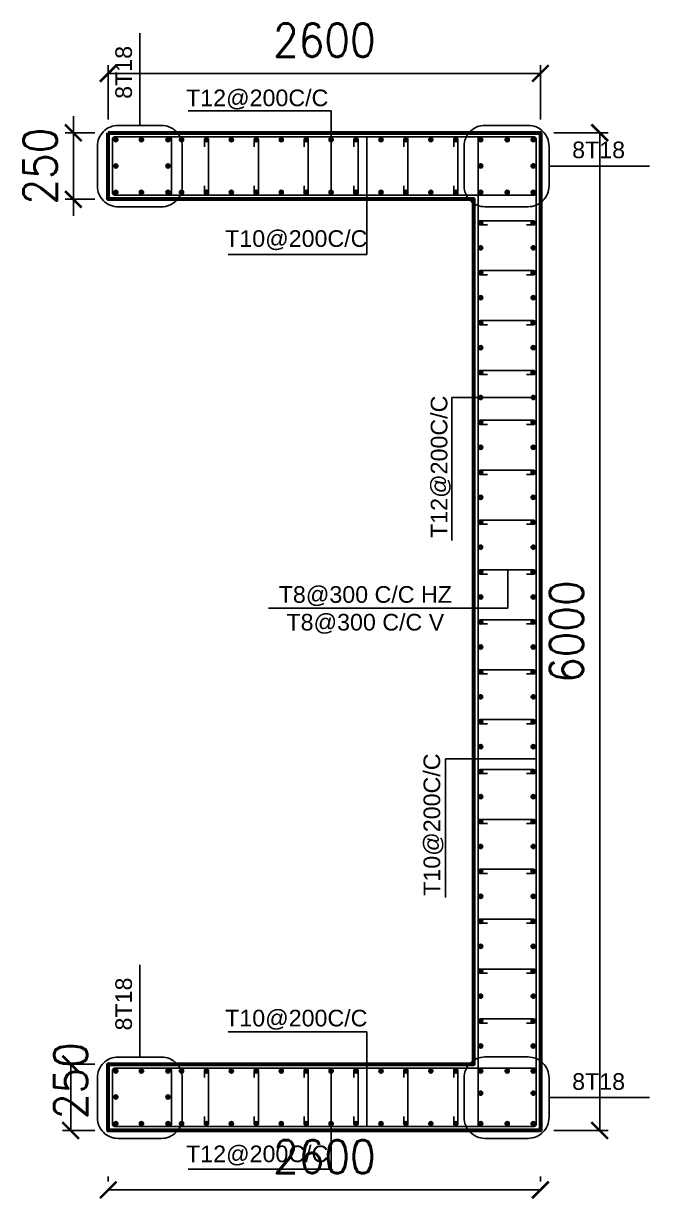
# Model space of a CAD drawing. Header units: millimetres. Extents: x -967280 to 3852, y 2833 to 1955156.
# Drawn here: x -398156 to -395533, y 466914 to 471837 of the extents above; entities that cross this region are included whole.
import ezdxf

# ---------------------------------------------------------------- set-up
doc = ezdxf.new("R2010")
doc.units = ezdxf.units.MM
doc.header["$LTSCALE"] = 1000
doc.header["$PDMODE"] = 35
doc.header["$PDSIZE"] = 25
for name, color, linetype in [('A-WALL-LOW', 4, 'Continuous'), ('BARS', 1, 'Continuous'), ('S -Beams', 2, 'Continuous'), ('ST-STEEL', 4, 'Continuous'), ('ST-TEXT', 3, 'Continuous')]:
    doc.layers.add(name, color=color, linetype=linetype)
doc.layers.add('ST-001-COL-SEC', color=6, linetype='Continuous', lineweight=60)
doc.styles.add('DIM 1', font='arial.ttf', dxfattribs={"width": 0.8})
doc.styles.add('STRECTURAL', font='arial.ttf')
doc.styles.add('TUNELNO', font='romans.shx', dxfattribs={"width": 0.9})
doc.styles.add('TXT DIM 25', font='arial.ttf')
doc.dimstyles.new('50', dxfattribs={"dimscale": 0.666667, "dimtxt": 0.5, "dimasz": 0.12, "dimexe": 0.1, "dimexo": 0.08, "dimgap": 0.15, "dimtad": 1, "dimlfac": 0.4, "dimzin": 4, "dimdsep": 46, "dimtxsty": 'DIM 1', "dimblk": 'ARCHTICK', "dimcen": 0.09, "dimdle": 0.1, "dimclrd": 1, "dimclre": 252, "dimclrt": 2, "dimadec": 0, "dimazin": 0, "dimtfac": 1, "dimtix": 1, "dimtmove": 0, "dimatfit": 3, "dimfxl": 33, "dimtolj": 1, "dimtzin": 0, "dimarcsym": 0})
doc.dimstyles.new('Copy(2) of DSEC', dxfattribs={"dimtxt": 200, "dimasz": 100, "dimexe": 50, "dimexo": 80, "dimgap": 100, "dimtad": 1, "dimdec": 0, "dimrnd": 5, "dimzin": 0, "dimdsep": 46, "dimtxsty": 'TUNELNO', "dimblk": 'ARCHTICK', "dimcen": 0.09, "dimclrd": 1, "dimclre": 1, "dimclrt": 3, "dimadec": 0, "dimazin": 0, "dimtfac": 0.78125, "dimtdec": 0, "dimtix": 1, "dimtmove": 2, "dimatfit": 3, "dimldrblk": 'ARCHTICK', "dimfxl": 1, "dimtolj": 1, "dimtzin": 0, "dimarcsym": 0})
doc.dimstyles.new('ST- DIM1-25', dxfattribs={"dimscale": 0.025, "dimtxt": 1000, "dimasz": 1000, "dimexe": 1000, "dimexo": 1000, "dimgap": 0.5, "dimtad": 2, "dimdec": 0, "dimrnd": 5, "dimzin": 0, "dimdsep": 46, "dimtxsty": 'TXT DIM 25', "dimblk": 'ARCHTICK', "dimcen": 90, "dimdle": 1000, "dimclrd": 1, "dimclre": 1, "dimclrt": 3, "dimadec": 1, "dimazin": 0, "dimtfac": 1, "dimtdec": 0, "dimtofl": 0, "dimtmove": 0, "dimatfit": 3, "dimfxl": 1, "dimtolj": 1, "dimtzin": 0, "dimarcsym": 0})

# ---------------------------------------------------------------- blocks, each defined once
blk = doc.blocks.new('D25')
at = {"layer": 'BARS'}
h = blk.add_hatch(color=256, dxfattribs=at)
h.dxf.hatch_style = 1
edge = h.paths.add_edge_path()
edge.add_arc((0, 0), 12.5, 0, 360)
at = {"layer": 'BARS', "color": 1}
blk.add_circle((0, 0), 12.5, dxfattribs=at)
at = {"layer": 'Defpoints'}
for p, q in [((12.5, 0), (-12.5, 0)), ((0, -12.5), (0, 12.5))]:
    blk.add_line(p, q, dxfattribs=at)
at = {"layer": 'ST-STEEL'}
blk.add_circle((0, 0), 12.5, dxfattribs=at)
blk = doc.blocks.new('_ArchTick')
at = {"color": 0, "linetype": 'ByBlock', "const_width": 0.15}
blk.add_lwpolyline([(-0.5, -0.5), (0.5, 0.5)], dxfattribs=at)
blk = doc.blocks.new('*D66')
at = {"layer": 'Defpoints', "color": 0, "transparency": 16777216}
for p in [(551160.2, 1635439.3), (551160.2, 1629439.3), (551517.3, 1629439.3)]:
    blk.add_point(p, dxfattribs=at)
at = {"layer": 'S -Beams', "color": 1, "lineweight": -2, "transparency": 16777216}
for p, q in [((551240.2, 1635439.3), (551567.3, 1635439.3)), ((551517.3, 1635439.3), (551517.3, 1629439.3)), ((551240.2, 1629439.3), (551567.3, 1629439.3))]:
    blk.add_line(p, q, dxfattribs=at)
at = {"layer": 'S -Beams', "color": 1, "lineweight": -2, "transparency": 16777216, "xscale": 100, "yscale": 100, "zscale": 100}
for p, rotation in [((551517.3, 1635439.3), 90), ((551517.3, 1629439.3), 270)]:
    blk.add_blockref('_ArchTick', p, dxfattribs=dict(at, rotation=rotation))
at = {"layer": 'S -Beams', "color": 3, "transparency": 16777216, "insert": (551317.3, 1632439.3), "char_height": 200, "attachment_point": 5, "rotation": 90, "style": 'TUNELNO'}
blk.add_mtext('\\A1;6000', dxfattribs=at)
blk = doc.blocks.new('*D67')
at = {"layer": 'Defpoints', "color": 0, "transparency": 16777216}
for p in [(548560.2, 1629082.2), (551160.2, 1629082.2), (551160.2, 1629082.2)]:
    blk.add_point(p, dxfattribs=at)
at = {"layer": 'S -Beams', "color": 1, "lineweight": -2, "transparency": 16777216}
for p, q in [((548560.2, 1629162.2), (548560.2, 1629132.2)), ((551160.2, 1629162.2), (551160.2, 1629132.2)), ((548560.2, 1629082.2), (551160.2, 1629082.2))]:
    blk.add_line(p, q, dxfattribs=at)
at = {"layer": 'S -Beams', "color": 1, "lineweight": -2, "transparency": 16777216, "xscale": 100, "yscale": 100, "zscale": 100, "rotation": 180}
blk.add_blockref('_ArchTick', (548560.2, 1629082.2), dxfattribs=at)
at = {"layer": 'S -Beams', "color": 1, "lineweight": -2, "transparency": 16777216, "xscale": 100, "yscale": 100, "zscale": 100}
blk.add_blockref('_ArchTick', (551160.2, 1629082.2), dxfattribs=at)
at = {"layer": 'S -Beams', "color": 3, "transparency": 16777216, "insert": (549860.2, 1629282.2), "char_height": 200, "attachment_point": 5, "style": 'TUNELNO'}
blk.add_mtext('\\A1;2600', dxfattribs=at)
blk = doc.blocks.new('*D68')
at = {"layer": 'Defpoints', "color": 0, "transparency": 16777216}
for p in [(551160.2, 1635796.4), (548560.2, 1635439.3), (551160.2, 1635439.3)]:
    blk.add_point(p, dxfattribs=at)
at = {"layer": 'S -Beams', "color": 1, "lineweight": -2, "transparency": 16777216}
for p, q in [((548560.2, 1635519.3), (548560.2, 1635846.4)), ((551160.2, 1635519.3), (551160.2, 1635846.4)), ((548560.2, 1635796.4), (551160.2, 1635796.4))]:
    blk.add_line(p, q, dxfattribs=at)
at = {"layer": 'S -Beams', "color": 1, "lineweight": -2, "transparency": 16777216, "xscale": 100, "yscale": 100, "zscale": 100, "rotation": 180}
blk.add_blockref('_ArchTick', (548560.2, 1635796.4), dxfattribs=at)
at = {"layer": 'S -Beams', "color": 1, "lineweight": -2, "transparency": 16777216, "xscale": 100, "yscale": 100, "zscale": 100}
blk.add_blockref('_ArchTick', (551160.2, 1635796.4), dxfattribs=at)
at = {"layer": 'S -Beams', "color": 3, "transparency": 16777216, "insert": (549860.2, 1635996.4), "char_height": 200, "attachment_point": 5, "style": 'TUNELNO'}
blk.add_mtext('\\A1;2600', dxfattribs=at)
blk = doc.blocks.new('*D69')
at = {"layer": 'Defpoints', "color": 0, "transparency": 16777216}
for p in [(548334, 1629839.3), (548560.2, 1629839.3), (548560.2, 1629439.3)]:
    blk.add_point(p, dxfattribs=at)
at = {"layer": 'S -Beams', "color": 1, "lineweight": -2, "transparency": 16777216}
for p, q in [((548480.2, 1629839.3), (548284, 1629839.3)), ((548334, 1629439.3), (548334, 1629839.3)), ((548480.2, 1629439.3), (548284, 1629439.3))]:
    blk.add_line(p, q, dxfattribs=at)
at = {"layer": 'S -Beams', "color": 1, "lineweight": -2, "transparency": 16777216, "xscale": 100, "yscale": 100, "zscale": 100}
for p, rotation in [((548334, 1629839.3), 90), ((548334, 1629439.3), 270)]:
    blk.add_blockref('_ArchTick', p, dxfattribs=dict(at, rotation=rotation))
at = {"layer": 'S -Beams', "color": 3, "transparency": 16777216, "insert": (548334, 1629739.3), "char_height": 200, "attachment_point": 5, "rotation": 90, "style": 'TUNELNO'}
blk.add_mtext('\\A1;250', dxfattribs=at)
blk = doc.blocks.new('*D65')
at = {"layer": 'Defpoints', "color": 0, "transparency": 16777216}
for p in [(548560.2, 1635439.3), (548350, 1635039.3), (548560.2, 1635039.3)]:
    blk.add_point(p, dxfattribs=at)
at = {"layer": 'S -Beams', "color": 1, "lineweight": -2, "transparency": 16777216}
for p, q in [((548350, 1635439.3), (548350, 1635539.3)), ((548480.2, 1635439.3), (548300, 1635439.3)), ((548350, 1635439.3), (548350, 1635039.3)), ((548480.2, 1635039.3), (548300, 1635039.3)), ((548350, 1635039.3), (548350, 1634939.3))]:
    blk.add_line(p, q, dxfattribs=at)
at = {"layer": 'S -Beams', "color": 1, "lineweight": -2, "transparency": 16777216, "xscale": 100, "yscale": 100, "zscale": 100}
for p, rotation in [((548350, 1635439.3), 270), ((548350, 1635039.3), 90)]:
    blk.add_blockref('_ArchTick', p, dxfattribs=dict(at, rotation=rotation))
at = {"layer": 'S -Beams', "color": 3, "transparency": 16777216, "insert": (548150, 1635239.3), "char_height": 200, "attachment_point": 5, "rotation": 90, "style": 'TUNELNO'}
blk.add_mtext('\\A1;250', dxfattribs=at)
blk = doc.blocks.new('ST_WAll')
at = {"layer": 'A-WALL-LOW', "color": 1}
for points in [[(548619.3, 1634994.3), (548880.3, 1634994.3, 0.414214), (549005.3, 1635119.3), (549005.3, 1635358.6, 0.414214), (548880.3, 1635483.6), (548619.3, 1635483.6, 0.414214), (548494.3, 1635358.6), (548494.3, 1635119.3, 0.414214)], [(551087.2, 1634994.6), (550826.2, 1634994.6, -0.414214), (550701.2, 1635119.6), (550701.2, 1635358.9, -0.414214), (550826.2, 1635483.9), (551087.2, 1635483.9, -0.414214), (551212.2, 1635358.9), (551212.2, 1635119.6, -0.414214)], [(548619.3, 1629392), (548880.3, 1629392, 0.414214), (549005.3, 1629517), (549005.3, 1629756.3, 0.414214), (548880.3, 1629881.3), (548619.3, 1629881.3, 0.414214), (548494.3, 1629756.3), (548494.3, 1629517, 0.414214)], [(551087.2, 1629392.3), (550826.2, 1629392.3, -0.414214), (550701.2, 1629517.3), (550701.2, 1629756.6, -0.414214), (550826.2, 1629881.6), (551087.2, 1629881.6, -0.414214), (551212.2, 1629756.6), (551212.2, 1629517.3, -0.414214)]]:
    blk.add_lwpolyline(points, format="xyb", close=True, dxfattribs=at)
at = {"layer": 'ST-001-COL-SEC'}
blk.add_lwpolyline([(548560.2, 1635439.3), (551160.2, 1635439.3), (551160.2, 1629439.3), (548560.2, 1629439.3), (548560.2, 1629839.3), (550760.2, 1629839.3), (550760.2, 1635039.3), (548560.2, 1635039.3)], close=True, dxfattribs=at)
at = {"layer": 'ST-STEEL'}
for points in [[(548597.7, 1635414.3), (551122.7, 1635414.3, -0.414214), (551135.2, 1635401.8), (551135.2, 1635076.8, -0.414214), (551122.7, 1635064.3), (548597.7, 1635064.3, -0.414214), (548585.2, 1635076.8), (548585.2, 1635401.8, -0.414214)], [(548597.7, 1635064.3), (548927.2, 1635064.3, 0.414214), (548939.7, 1635076.8), (548939.7, 1635401.8, 0.414214), (548927.2, 1635414.3), (548597.7, 1635414.3, 0.414214), (548585.2, 1635401.8), (548585.2, 1635076.8, 0.414214)], [(551122.7, 1635414.3), (550797.7, 1635414.3, 0.414214), (550785.2, 1635401.8), (550785.2, 1629476.8, 0.414214), (550797.7, 1629464.3), (551122.7, 1629464.3, 0.414214), (551135.2, 1629476.8), (551135.2, 1635401.8, 0.414214)], [(548597.7, 1629464.3), (551122.7, 1629464.3, 0.414214), (551135.2, 1629476.8), (551135.2, 1629801.8, 0.414214), (551122.7, 1629814.3), (548597.7, 1629814.3, 0.414214), (548585.2, 1629801.8), (548585.2, 1629476.8, 0.414214)], [(548597.7, 1629814.3), (548927.2, 1629814.3, -0.414214), (548939.7, 1629801.8), (548939.7, 1629476.8, -0.414214), (548927.2, 1629464.3), (548597.7, 1629464.3, -0.414214), (548585.2, 1629476.8), (548585.2, 1629801.8, -0.414214)]]:
    blk.add_lwpolyline(points, format="xyb", close=True, dxfattribs=at)
for points in [[(549138.6, 1635120.1), (549138.6, 1635078, 1), (549163.6, 1635078), (549163.6, 1635397.5, 1), (549138.6, 1635397.5), (549138.6, 1635355.3)], [(549438.6, 1635120.1), (549438.6, 1635078, 1), (549463.6, 1635078), (549463.6, 1635397.5, 1), (549438.6, 1635397.5), (549438.6, 1635355.3)], [(549738.6, 1635120.1), (549738.6, 1635078, 1), (549763.6, 1635078), (549763.6, 1635397.5, 1), (549738.6, 1635397.5), (549738.6, 1635355.3)], [(550038.6, 1635120.1), (550038.6, 1635078, 1), (550063.6, 1635078), (550063.6, 1635397.5, 1), (550038.6, 1635397.5), (550038.6, 1635355.3)], [(550338.6, 1635120.1), (550338.6, 1635078, 1), (550363.6, 1635078), (550363.6, 1635397.5, 1), (550338.6, 1635397.5), (550338.6, 1635355.3)], [(550638.6, 1635120.1), (550638.6, 1635078, 1), (550663.6, 1635078), (550663.6, 1635397.5, 1), (550638.6, 1635397.5), (550638.6, 1635355.3)], [(551076.8, 1634885.4), (551118.9, 1634885.4, 1), (551118.9, 1634910.4), (550799.3, 1634910.4, 1), (550799.3, 1634885.4), (550841.6, 1634885.4)], [(551076.8, 1634885.4), (551118.9, 1634885.4, 1), (551118.9, 1634910.4), (550799.3, 1634910.4, 1), (550799.3, 1634885.4), (550841.6, 1634885.4)], [(551076.8, 1634585.4), (551118.9, 1634585.4, 1), (551118.9, 1634610.4), (550799.3, 1634610.4, 1), (550799.3, 1634585.4), (550841.6, 1634585.4)], [(551076.8, 1634585.4), (551118.9, 1634585.4, 1), (551118.9, 1634610.4), (550799.3, 1634610.4, 1), (550799.3, 1634585.4), (550841.6, 1634585.4)], [(551076.8, 1634285.4), (551118.9, 1634285.4, 1), (551118.9, 1634310.4), (550799.3, 1634310.4, 1), (550799.3, 1634285.4), (550841.6, 1634285.4)], [(551076.8, 1634285.4), (551118.9, 1634285.4, 1), (551118.9, 1634310.4), (550799.3, 1634310.4, 1), (550799.3, 1634285.4), (550841.6, 1634285.4)], [(551076.8, 1633985.4), (551118.9, 1633985.4, 1), (551118.9, 1634010.4), (550799.3, 1634010.4, 1), (550799.3, 1633985.4), (550841.6, 1633985.4)], [(551076.8, 1633985.4), (551118.9, 1633985.4, 1), (551118.9, 1634010.4), (550799.3, 1634010.4, 1), (550799.3, 1633985.4), (550841.6, 1633985.4)], [(551076.8, 1633685.4), (551118.9, 1633685.4, 1), (551118.9, 1633710.4), (550799.3, 1633710.4, 1), (550799.3, 1633685.4), (550841.6, 1633685.4)], [(551076.8, 1633685.4), (551118.9, 1633685.4, 1), (551118.9, 1633710.4), (550799.3, 1633710.4, 1), (550799.3, 1633685.4), (550841.6, 1633685.4)], [(551076.8, 1633385.4), (551118.9, 1633385.4, 1), (551118.9, 1633410.4), (550799.3, 1633410.4, 1), (550799.3, 1633385.4), (550841.6, 1633385.4)], [(551076.8, 1633385.4), (551118.9, 1633385.4, 1), (551118.9, 1633410.4), (550799.3, 1633410.4, 1), (550799.3, 1633385.4), (550841.6, 1633385.4)], [(551076.8, 1633085.4), (551118.9, 1633085.4, 1), (551118.9, 1633110.4), (550799.3, 1633110.4, 1), (550799.3, 1633085.4), (550841.6, 1633085.4)], [(551076.8, 1633085.4), (551118.9, 1633085.4, 1), (551118.9, 1633110.4), (550799.3, 1633110.4, 1), (550799.3, 1633085.4), (550841.6, 1633085.4)], [(551076.8, 1632785.4), (551118.9, 1632785.4, 1), (551118.9, 1632810.4), (550799.3, 1632810.4, 1), (550799.3, 1632785.4), (550841.6, 1632785.4)], [(551076.8, 1632785.4), (551118.9, 1632785.4, 1), (551118.9, 1632810.4), (550799.3, 1632810.4, 1), (550799.3, 1632785.4), (550841.6, 1632785.4)], [(551076.8, 1632485.4), (551118.9, 1632485.4, 1), (551118.9, 1632510.4), (550799.3, 1632510.4, 1), (550799.3, 1632485.4), (550841.6, 1632485.4)], [(551076.8, 1632485.4), (551118.9, 1632485.4, 1), (551118.9, 1632510.4), (550799.3, 1632510.4, 1), (550799.3, 1632485.4), (550841.6, 1632485.4)], [(551076.8, 1632185.4), (551118.9, 1632185.4, 1), (551118.9, 1632210.4), (550799.3, 1632210.4, 1), (550799.3, 1632185.4), (550841.6, 1632185.4)], [(551076.8, 1632185.4), (551118.9, 1632185.4, 1), (551118.9, 1632210.4), (550799.3, 1632210.4, 1), (550799.3, 1632185.4), (550841.6, 1632185.4)], [(551076.8, 1631885.4), (551118.9, 1631885.4, 1), (551118.9, 1631910.4), (550799.3, 1631910.4, 1), (550799.3, 1631885.4), (550841.6, 1631885.4)], [(551076.8, 1631885.4), (551118.9, 1631885.4, 1), (551118.9, 1631910.4), (550799.3, 1631910.4, 1), (550799.3, 1631885.4), (550841.6, 1631885.4)], [(551076.8, 1631585.4), (551118.9, 1631585.4, 1), (551118.9, 1631610.4), (550799.3, 1631610.4, 1), (550799.3, 1631585.4), (550841.6, 1631585.4)], [(551076.8, 1631585.4), (551118.9, 1631585.4, 1), (551118.9, 1631610.4), (550799.3, 1631610.4, 1), (550799.3, 1631585.4), (550841.6, 1631585.4)], [(551076.8, 1631285.4), (551118.9, 1631285.4, 1), (551118.9, 1631310.4), (550799.3, 1631310.4, 1), (550799.3, 1631285.4), (550841.6, 1631285.4)], [(551076.8, 1631285.4), (551118.9, 1631285.4, 1), (551118.9, 1631310.4), (550799.3, 1631310.4, 1), (550799.3, 1631285.4), (550841.6, 1631285.4)], [(551076.8, 1630985.4), (551118.9, 1630985.4, 1), (551118.9, 1631010.4), (550799.3, 1631010.4, 1), (550799.3, 1630985.4), (550841.6, 1630985.4)], [(551076.8, 1630985.4), (551118.9, 1630985.4, 1), (551118.9, 1631010.4), (550799.3, 1631010.4, 1), (550799.3, 1630985.4), (550841.6, 1630985.4)], [(551076.8, 1630685.4), (551118.9, 1630685.4, 1), (551118.9, 1630710.4), (550799.3, 1630710.4, 1), (550799.3, 1630685.4), (550841.6, 1630685.4)], [(551076.8, 1630685.4), (551118.9, 1630685.4, 1), (551118.9, 1630710.4), (550799.3, 1630710.4, 1), (550799.3, 1630685.4), (550841.6, 1630685.4)], [(551076.8, 1630385.4), (551118.9, 1630385.4, 1), (551118.9, 1630410.4), (550799.3, 1630410.4, 1), (550799.3, 1630385.4), (550841.6, 1630385.4)], [(551076.8, 1630385.4), (551118.9, 1630385.4, 1), (551118.9, 1630410.4), (550799.3, 1630410.4, 1), (550799.3, 1630385.4), (550841.6, 1630385.4)], [(551076.8, 1630085.4), (551118.9, 1630085.4, 1), (551118.9, 1630110.4), (550799.3, 1630110.4, 1), (550799.3, 1630085.4), (550841.6, 1630085.4)], [(551076.8, 1630085.4), (551118.9, 1630085.4, 1), (551118.9, 1630110.4), (550799.3, 1630110.4, 1), (550799.3, 1630085.4), (550841.6, 1630085.4)], [(549138.6, 1629758.4), (549138.6, 1629800.5, -1), (549163.6, 1629800.5), (549163.6, 1629481, -1), (549138.6, 1629481), (549138.6, 1629523.2)], [(549438.6, 1629758.4), (549438.6, 1629800.5, -1), (549463.6, 1629800.5), (549463.6, 1629481, -1), (549438.6, 1629481), (549438.6, 1629523.2)], [(549738.6, 1629758.4), (549738.6, 1629800.5, -1), (549763.6, 1629800.5), (549763.6, 1629481, -1), (549738.6, 1629481), (549738.6, 1629523.2)], [(550038.6, 1629758.4), (550038.6, 1629800.5, -1), (550063.6, 1629800.5), (550063.6, 1629481, -1), (550038.6, 1629481), (550038.6, 1629523.2)], [(550338.6, 1629758.4), (550338.6, 1629800.5, -1), (550363.6, 1629800.5), (550363.6, 1629481, -1), (550338.6, 1629481), (550338.6, 1629523.2)], [(550638.6, 1629758.4), (550638.6, 1629800.5, -1), (550663.6, 1629800.5), (550663.6, 1629481, -1), (550638.6, 1629481), (550638.6, 1629523.2)]]:
    blk.add_lwpolyline(points, format="xyb", dxfattribs=at)
at = {"layer": 'ST-STEEL', "color": 0}
for p, xscale, rotation in [((548605.5, 1635397.5), -1.000000000000001, 90), ((548759.8, 1635397.5), -1.000000000000001, 90), ((549001, 1635397.5), -1.000000000000001, 90), ((549151, 1635397.5), -1.000000000000001, 90), ((549301, 1635397.5), -1.000000000000001, 90), ((549451, 1635397.5), -1.000000000000001, 90), ((549601, 1635397.5), -1.000000000000001, 90), ((549751, 1635397.5), -1.000000000000001, 90), ((549901, 1635397.5), -1.000000000000001, 90), ((550051, 1635397.5), -1.000000000000001, 90), ((550201, 1635397.5), -1.000000000000001, 90), ((550351, 1635397.5), -1.000000000000001, 90), ((550501, 1635397.5), -1.000000000000001, 90), ((550651, 1635397.5), -1.000000000000001, 90), ((550801, 1635397.5), -1.000000000000001, 90), ((550960.6, 1635397.5), -1.000000000000001, 90), ((551117.2, 1635397.5), -1.000000000000001, 90), ((548605.5, 1635239.5), -1.000000000000001, 90), ((548919.6, 1635081), -1, 270), ((550801, 1634897.5), -1.000000000000001, 90), ((551117.2, 1634897.5), -1.000000000000001, 90), ((550801, 1634747.5), -1.000000000000001, 90), ((551117.2, 1634747.5), -1.000000000000001, 90), ((550801, 1634597.5), -1.000000000000001, 90), ((551117.2, 1634597.5), -1.000000000000001, 90), ((550801, 1634447.5), -1.000000000000001, 90), ((551117.2, 1634447.5), -1.000000000000001, 90), ((550801, 1634297.5), -1.000000000000001, 90), ((551117.2, 1634297.5), -1.000000000000001, 90), ((550801, 1634147.5), -1.000000000000001, 90), ((551117.2, 1634147.5), -1.000000000000001, 90), ((550801, 1633997.5), -1.000000000000001, 90), ((551117.2, 1633997.5), -1.000000000000001, 90), ((550801, 1633847.5), -1.000000000000001, 90), ((551117.2, 1633847.5), -1.000000000000001, 90), ((550801, 1633697.5), -1.000000000000001, 90), ((551117.2, 1633697.5), -1.000000000000001, 90), ((550801, 1633547.5), -1.000000000000001, 90), ((551117.2, 1633547.5), -1.000000000000001, 90), ((550801, 1633397.5), -1.000000000000001, 90), ((551117.2, 1633397.5), -1.000000000000001, 90), ((550801, 1633247.5), -1.000000000000001, 90), ((551117.2, 1633247.5), -1.000000000000001, 90), ((550801, 1633097.5), -1.000000000000001, 90), ((551117.2, 1633097.5), -1.000000000000001, 90), ((550801, 1632947.5), -1.000000000000001, 90), ((551117.2, 1632947.5), -1.000000000000001, 90), ((550801, 1632797.5), -1.000000000000001, 90), ((551117.2, 1632797.5), -1.000000000000001, 90), ((550801, 1632647.5), -1.000000000000001, 90), ((551117.2, 1632647.5), -1.000000000000001, 90), ((550801, 1632497.5), -1.000000000000001, 90), ((551117.2, 1632497.5), -1.000000000000001, 90), ((550801, 1632347.5), -1.000000000000001, 90), ((551117.2, 1632347.5), -1.000000000000001, 90), ((550801, 1632197.5), -1.000000000000001, 90), ((551117.2, 1632197.5), -1.000000000000001, 90), ((550801, 1632047.5), -1.000000000000001, 90), ((551117.2, 1632047.5), -1.000000000000001, 90), ((550801, 1631897.5), -1.000000000000001, 90), ((551117.2, 1631897.5), -1.000000000000001, 90), ((550801, 1631747.5), -1.000000000000001, 90), ((551117.2, 1631747.5), -1.000000000000001, 90), ((550801, 1631597.5), -1.000000000000001, 90), ((551117.2, 1631597.5), -1.000000000000001, 90), ((550801, 1631447.5), -1.000000000000001, 90), ((551117.2, 1631447.5), -1.000000000000001, 90), ((550801, 1631297.5), -1.000000000000001, 90), ((551117.2, 1631297.5), -1.000000000000001, 90), ((550801, 1631147.5), -1.000000000000001, 90), ((551117.2, 1631147.5), -1.000000000000001, 90), ((550801, 1630997.5), -1.000000000000001, 90), ((551117.2, 1630997.5), -1.000000000000001, 90), ((550801, 1630847.5), -1.000000000000001, 90), ((551117.2, 1630847.5), -1.000000000000001, 90), ((550801, 1630697.5), -1.000000000000001, 90), ((551117.2, 1630697.5), -1.000000000000001, 90), ((550801, 1630547.5), -1.000000000000001, 90), ((551117.2, 1630547.5), -1.000000000000001, 90), ((550801, 1630397.5), -1.000000000000001, 90), ((551117.2, 1630397.5), -1.000000000000001, 90), ((550801, 1630247.5), -1.000000000000001, 90), ((551117.2, 1630247.5), -1.000000000000001, 90), ((550801, 1630097.5), -1.000000000000001, 90), ((551117.2, 1630097.5), -1.000000000000001, 90), ((550801, 1629947.5), -1.000000000000001, 90), ((551117.2, 1629947.5), -1.000000000000001, 90), ((548605.5, 1629797.5), -1.000000000000001, 90), ((548759.8, 1629797.5), -1.000000000000001, 90), ((549001, 1629797.5), -1.000000000000001, 90), ((549151, 1629797.5), -1.000000000000001, 90), ((549301, 1629797.5), -1.000000000000001, 90), ((549451, 1629797.5), -1.000000000000001, 90), ((549601, 1629797.5), -1.000000000000001, 90), ((549751, 1629797.5), -1.000000000000001, 90), ((549901, 1629797.5), -1.000000000000001, 90), ((550051, 1629797.5), -1.000000000000001, 90), ((550201, 1629797.5), -1.000000000000001, 90), ((550351, 1629797.5), -1.000000000000001, 90), ((550501, 1629797.5), -1.000000000000001, 90), ((550651, 1629797.5), -1.000000000000001, 90), ((550801, 1629797.5), -1.000000000000001, 90), ((550960.6, 1629797.5), -1.000000000000001, 90), ((551117.2, 1629797.5), -1.000000000000001, 90), ((550801, 1629664.2), -1.000000000000001, 90), ((551117.2, 1629664.2), -1.000000000000001, 90), ((548919.4, 1629640.6), -1, 270), ((548919.6, 1629481), -1, 270)]:
    blk.add_blockref('D25', p, dxfattribs=dict(at, xscale=xscale, rotation=rotation))
for p, rotation in [((548919.6, 1635397.5), 270), ((550801, 1635240.2), 90), ((551117.2, 1635240.2), 90), ((548919.4, 1635239.5), 270), ((548605.5, 1635081), 90), ((548759.8, 1635081), 90), ((549001, 1635081), 90), ((549151, 1635081), 90), ((549301, 1635081), 90), ((549451, 1635081), 90), ((549601, 1635081), 90), ((549751, 1635081), 90), ((549901, 1635081), 90), ((550051, 1635081), 90), ((550201, 1635081), 90), ((550351, 1635081), 90), ((550501, 1635081), 90), ((550651, 1635081), 90), ((550801, 1635081), 90), ((550960.6, 1635081), 90), ((551117.2, 1635081), 90), ((548919.6, 1629797.5), 270), ((548605.5, 1629640.6), 90), ((548605.5, 1629481), 90), ((548759.8, 1629481), 90), ((549001, 1629481), 90), ((549151, 1629481), 90), ((549301, 1629481), 90), ((549451, 1629481), 90), ((549601, 1629481), 90), ((549751, 1629481), 90), ((549901, 1629481), 90), ((550051, 1629481), 90), ((550201, 1629481), 90), ((550351, 1629481), 90), ((550501, 1629481), 90), ((550651, 1629481), 90), ((550801, 1629481), 90), ((550960.6, 1629481), 90), ((551117.2, 1629481), 90)]:
    blk.add_blockref('D25', p, dxfattribs=dict(at, rotation=rotation))
at = {"layer": 'ST-TEXT', "color": 3, "style": 'STRECTURAL'}
for p in [(549028.2, 1635599.3), (549028.2, 1629249.1)]:
    blk.add_text('T12@200C/C', height=100, dxfattribs=at).set_placement(p)
blk.add_text('T12@200C/C', height=100, rotation=90, dxfattribs=at).set_placement((550600.5, 1633002.8))
at = {"layer": 'ST-TEXT', "color": 3, "char_height": 100, "attachment_point": 5, "rotation": 90, "style": 'STRECTURAL'}
for s, insert in [('\\A1;8T18\\P  ', (548736.7, 1635802.5)), ('\\A1;T10@200C/C', (550517.3, 1631278.9)), ('\\A1;8T18\\P  ', (548736.7, 1630200.2))]:
    blk.add_mtext(s, dxfattribs=dict(at, insert=insert))
at = {"layer": 'ST-TEXT', "color": 3, "char_height": 100, "attachment_point": 5, "style": 'STRECTURAL'}
for s, insert in [('\\A1;8T18\\P  ', (551510.6, 1635252.4)), ('\\A1;T10@200C/C', (549691.5, 1634793.3)), ('\\A1;T8@300 C/C HZ\\PT8@300 C/C V  ', (550106.9, 1632569.6)), ('\\A1;T10@200C/C', (549691.5, 1630105.5)), ('\\A1;8T18\\P  ', (551510.6, 1629650.1))]:
    blk.add_mtext(s, dxfattribs=dict(at, insert=insert))
at = {"layer": 'S -Beams'}
for base, p1, p2, picture, middle in [((551160.2, 1635796.4), (548560.2, 1635439.3), (551160.2, 1635439.3), '*D68', (549860.2, 1635996.4)), ((551160.2, 1629082.2), (548560.2, 1629082.2), (551160.2, 1629082.2), '*D67', (549860.2, 1629282.2))]:
    dim = blk.add_linear_dim(base=base, p1=p1, p2=p2, dimstyle='Copy(2) of DSEC', dxfattribs=at)
    dim.commit()
    dim.dimension.update_dxf_attribs({"geometry": picture, "text_midpoint": middle})
dim = blk.add_linear_dim(base=(548350, 1635039.3), p1=(548560.2, 1635439.3), p2=(548560.2, 1635039.3), angle=90, text='250', dimstyle='Copy(2) of DSEC', dxfattribs=at)
dim.commit()
dim.dimension.update_dxf_attribs({"geometry": '*D65', "text_midpoint": (548150, 1635239.3)})
dim = blk.add_linear_dim(base=(551517.3, 1629439.3), p1=(551160.2, 1635439.3), p2=(551160.2, 1629439.3), angle=90, dimstyle='Copy(2) of DSEC', dxfattribs=at)
dim.commit()
dim.dimension.update_dxf_attribs({"geometry": '*D66', "text_midpoint": (551317.3, 1632439.3)})
dim = blk.add_linear_dim(base=(548334, 1629839.3), p1=(548560.2, 1629439.3), p2=(548560.2, 1629839.3), angle=90, text='250', dimstyle='Copy(2) of DSEC', dxfattribs=at)
dim.commit()
dim.dimension.update_dxf_attribs({"geometry": '*D69', "text_midpoint": (548334, 1629739.3), "dimtype": 128})
for points in [[(549902.1, 1635085), (549901.6, 1635571.7), (549041.4, 1635571.7)], [(549901.6, 1635398.9), (549901.6, 1635571.7), (549041.4, 1635571.7)], [(551113.3, 1633847.5), (550627.6, 1633847), (550627.6, 1632986.8)], [(550801, 1633847), (550627.6, 1633847), (550627.6, 1632986.8)], [(549902.1, 1629797.2), (549901.6, 1629206.8), (549041.4, 1629206.8)], [(549901.6, 1629483.3), (549901.6, 1629206.8), (549041.4, 1629206.8)]]:
    blk.add_leader(points, dimstyle='50', override={"dimasz": 0.075, "dimtad": 0, "dimldrblk": 'Origin'})
at = {"layer": 'A-WALL-LOW', "color": 6}
for points in [[(548749.8, 1635483.6), (548749.8, 1636037.7), (548749.8, 1635688.2)], [(550115.2, 1635411.9), (550115.2, 1634708.1), (549281.9, 1634708.1)], [(551212.2, 1635239.3), (551462.9, 1635239.3), (551816.8, 1635239.3)], [(550115.2, 1635064.3), (550115.2, 1634708.1), (549281.9, 1634708.1)], [(550963.8, 1632807.5), (550963.8, 1632579.8), (549524.5, 1632579.8)], [(551134.4, 1631674.7), (550590.3, 1631674.7), (550590.3, 1630841.4)], [(550785.2, 1631674.7), (550590.3, 1631674.7), (550590.3, 1630841.4)], [(548749.8, 1629881.3), (548749.8, 1630435.4), (548749.8, 1630085.9)], [(550115.2, 1629466.6), (550115.2, 1630032.6), (549281.9, 1630032.6)], [(550115.2, 1629814.3), (550115.2, 1630032.6), (549281.9, 1630032.6)], [(551212.2, 1629637), (551462.9, 1629637), (551816.8, 1629637)]]:
    blk.add_leader(points, dimstyle='ST- DIM1-25', override={"dimasz": 1.5, "dimtad": 0}, dxfattribs=at)

msp = doc.modelspace()

# ---------------------------------------------------------------- block references
at = {"layer": 'S -Beams', "color": 8, "xscale": 0.6962368658832686, "yscale": 0.6962368658832686, "zscale": 0.6962368658832686}
msp.add_blockref('ST_WAll', (-779728.3, -667273.3), dxfattribs=at)

doc.saveas('drawing.dxf')
